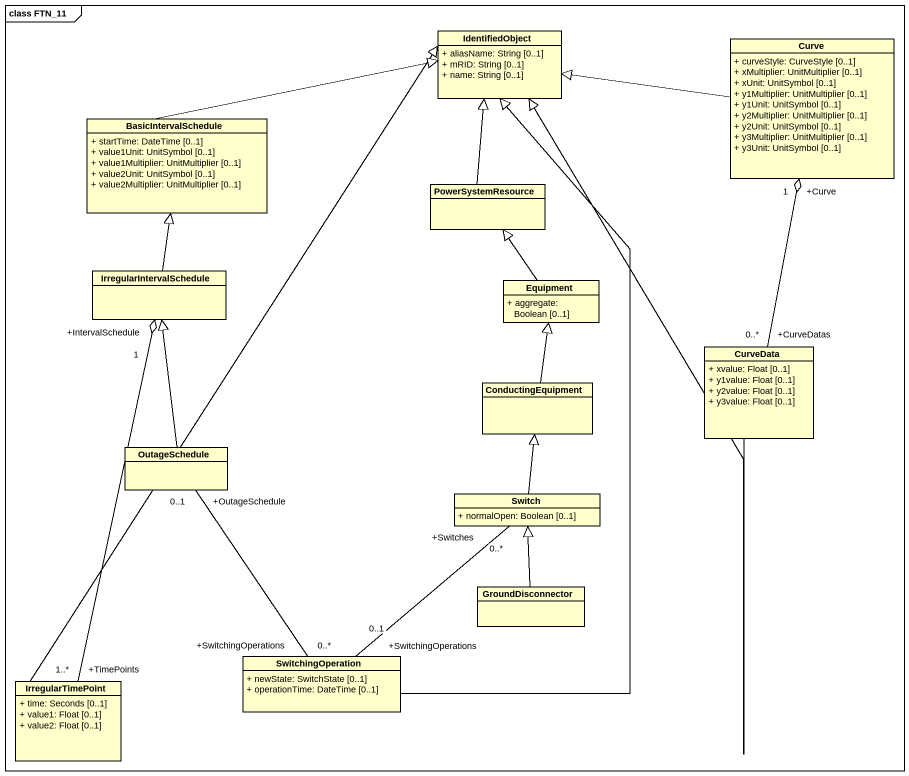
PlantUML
@startuml
mainframe class FTN_11
hide circle
hide empty members
skinparam classAttributeIconSize 0
class IdentifiedObject {
  + aliasName: String [0..1]
  + mRID: String [0..1]
  + name: String [0..1]
}
class Curve {
  + curveStyle: CurveStyle [0..1]
  + xMultiplier: UnitMultiplier [0..1]
  + xUnit: UnitSymbol [0..1]
  + y1Multiplier: UnitMultiplier [0..1]
  + y1Unit: UnitSymbol [0..1]
  + y2Multiplier: UnitMultiplier [0..1]
  + y2Unit: UnitSymbol [0..1]
  + y3Multiplier: UnitMultiplier [0..1]
  + y3Unit: UnitSymbol [0..1]
}
class BasicIntervalSchedule {
  + startTime: DateTime [0..1]
  + value1Unit: UnitSymbol [0..1]
  + value1Multiplier: UnitMultiplier [0..1]
  + value2Unit: UnitSymbol [0..1]
  + value2Multiplier: UnitMultiplier [0..1]
}
class PowerSystemResource
class IrregularIntervalSchedule
class Equipment {
  + aggregate: Boolean [0..1]
}
class CurveData {
  + xvalue: Float [0..1]
  + y1value: Float [0..1]
  + y2value: Float [0..1]
  + y3value: Float [0..1]
}
class ConductingEquipment
class OutageSchedule
class Switch {
  + normalOpen: Boolean [0..1]
}
class GroundDisconnector
class IrregularTimePoint {
  + time: Seconds [0..1]
  + value1: Float [0..1]
  + value2: Float [0..1]
}
class SwitchingOperation {
  + newState: SwitchState [0..1]
  + operationTime: DateTime [0..1]
}
Curve -left-|> IdentifiedObject
BasicIntervalSchedule -right-|> IdentifiedObject
PowerSystemResource -up-|> IdentifiedObject
IrregularIntervalSchedule -up-|> BasicIntervalSchedule
IrregularIntervalSchedule "+IntervalSchedule\n1" o-- "+TimePoints\n1..*" IrregularTimePoint
Equipment -up-|> PowerSystemResource
CurveData -up-|> IdentifiedObject
CurveData "+CurveDatas\n0..*" -up-o "+Curve\n1" Curve
ConductingEquipment -up-|> Equipment
OutageSchedule -up-|> IrregularIntervalSchedule
Switch -up-|> ConductingEquipment
GroundDisconnector -up-|> Switch
IrregularTimePoint -up-|> IdentifiedObject
SwitchingOperation -up-|> IdentifiedObject
SwitchingOperation "+SwitchingOperations\n0..*" -up- "+OutageSchedule\n0..1" OutageSchedule
SwitchingOperation "+SwitchingOperations\n0..1" -up- "+Switches\n0..*" Switch
@enduml
